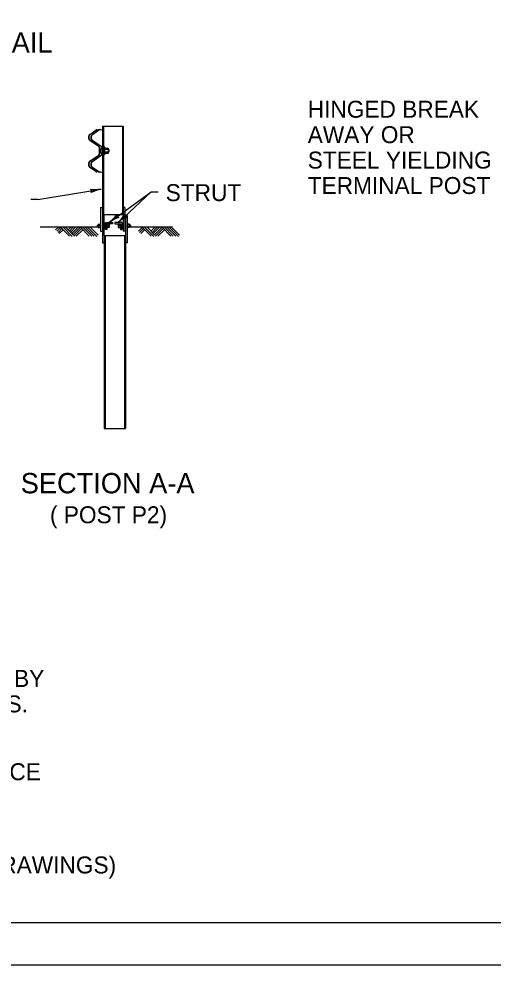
# Model space of a CAD drawing. Extents: x 998.4 to 1037, y 998.9 to 1022.7.
# Drawn here: x 1023.71 to 1029.3, y 1000 to 1011.16 of the extents above; entities that cross this region are included whole.
import ezdxf

# ---------------------------------------------------------------- set-up
doc = ezdxf.new("R2010")
doc.units = 0
for name, color, linetype in [('Default', 7, 'Continuous'), ('Level 1', 7, 'Continuous'), ('Level 10', 7, 'Continuous'), ('Level 11', 7, 'Continuous'), ('Level 14', 7, 'Continuous'), ('Level 2', 7, 'Continuous'), ('Level 7', 7, 'Continuous')]:
    doc.layers.add(name, color=color, linetype=linetype)

msp = doc.modelspace()

# ---------------------------------------------------------------- linework, layer by layer
at = {"layer": 'Level 10'}
msp.add_line((1035.5, 1000.5), (1007, 1000.5), dxfattribs=at)
at = {"layer": 'Level 11'}
msp.add_lwpolyline([(1007, 1021.5), (1035.5, 1021.5), (1035.5, 1000.5), (1007, 1000.5)], close=True, dxfattribs=at)
at = {"layer": 'Level 14'}
msp.add_line((1036, 1000), (1000, 1000), dxfattribs=at)
at = {"layer": 'Level 2'}
for p, q in [((1024.693, 1009.897), (1024.693, 1008.657)), ((1024.693, 1009.897), (1024.938, 1009.897)), ((1024.704, 1009.897), (1024.704, 1008.855)), ((1024.928, 1009.897), (1024.928, 1008.855)), ((1024.938, 1009.897), (1024.938, 1008.657)), ((1024.546, 1009.799), (1024.617, 1009.849)), ((1024.574, 1009.798), (1024.645, 1009.848)), ((1024.627, 1009.853), (1024.664, 1009.86)), ((1024.655, 1009.852), (1024.692, 1009.858)), ((1024.664, 1009.86), (1024.665, 1009.855)), ((1024.692, 1009.858), (1024.693, 1009.854)), ((1024.644, 1009.66), (1024.546, 1009.728)), ((1024.672, 1009.659), (1024.574, 1009.727)), ((1024.546, 1009.482), (1024.644, 1009.55)), ((1024.574, 1009.48), (1024.672, 1009.549)), ((1024.66, 1009.605), (1024.66, 1009.628)), ((1024.66, 1009.582), (1024.66, 1009.605)), ((1024.689, 1009.604), (1024.689, 1009.627)), ((1024.689, 1009.581), (1024.689, 1009.604)), ((1024.701, 1009.621), (1024.693, 1009.621)), ((1024.701, 1009.589), (1024.693, 1009.589)), ((1024.719, 1009.652), (1024.704, 1009.652)), ((1024.719, 1009.558), (1024.704, 1009.558)), ((1024.719, 1009.652), (1024.719, 1009.558)), ((1024.719, 1009.636), (1024.759, 1009.636)), ((1024.77, 1009.621), (1024.719, 1009.621)), ((1024.77, 1009.589), (1024.719, 1009.589)), ((1024.759, 1009.574), (1024.719, 1009.574)), ((1024.759, 1009.636), (1024.759, 1009.574)), ((1024.77, 1009.621), (1024.77, 1009.589)), ((1024.617, 1009.361), (1024.546, 1009.41)), ((1024.645, 1009.36), (1024.574, 1009.409)), ((1024.664, 1009.35), (1024.627, 1009.357)), ((1024.692, 1009.349), (1024.655, 1009.355)), ((1024.665, 1009.354), (1024.664, 1009.35)), ((1024.693, 1009.353), (1024.692, 1009.349)), ((1023.931, 1009.033), (1024.68, 1009.154)), ((1024.771, 1008.761), (1025.267, 1009.121)), ((1025.267, 1009.121), (1024.881, 1008.761)), ((1025.267, 1009.121), (1025.35, 1009.121)), ((1023.931, 1009.033), (1023.848, 1009.033)), ((1024.672, 1008.938), (1024.672, 1008.657)), ((1024.672, 1008.938), (1024.693, 1008.938)), ((1024.959, 1008.938), (1024.938, 1008.938)), ((1024.959, 1008.938), (1024.959, 1008.657)), ((1024.693, 1008.855), (1024.938, 1008.855)), ((1024.693, 1008.844), (1024.714, 1008.844)), ((1024.714, 1008.605), (1024.714, 1008.844)), ((1024.985, 1008.844), (1024.964, 1008.844)), ((1024.964, 1008.844), (1024.964, 1008.521)), ((1024.985, 1008.844), (1024.985, 1008.521)), ((1024.644, 1008.704), (1023.957, 1008.704)), ((1024.173, 1008.704), (1024.141, 1008.672)), ((1024.201, 1008.704), (1024.155, 1008.658)), ((1024.215, 1008.689), (1024.17, 1008.643)), ((1024.229, 1008.675), (1024.184, 1008.629)), ((1024.2, 1008.704), (1024.305, 1008.599)), ((1024.228, 1008.704), (1024.336, 1008.596)), ((1024.257, 1008.704), (1024.35, 1008.61)), ((1024.32, 1008.704), (1024.288, 1008.672)), ((1024.349, 1008.704), (1024.303, 1008.658)), ((1024.377, 1008.704), (1024.317, 1008.643)), ((1024.405, 1008.704), (1024.331, 1008.629)), ((1024.434, 1008.704), (1024.345, 1008.615)), ((1024.448, 1008.689), (1024.357, 1008.599)), ((1024.462, 1008.675), (1024.385, 1008.599)), ((1024.434, 1008.704), (1024.538, 1008.599)), ((1024.462, 1008.704), (1024.567, 1008.599)), ((1024.49, 1008.704), (1024.595, 1008.599)), ((1024.518, 1008.704), (1024.626, 1008.596)), ((1024.547, 1008.704), (1024.641, 1008.61)), ((1024.633, 1008.729), (1024.672, 1008.729)), ((1024.633, 1008.709), (1024.633, 1008.729)), ((1024.633, 1008.709), (1024.672, 1008.709)), ((1024.644, 1008.74), (1024.672, 1008.74)), ((1024.644, 1008.74), (1024.644, 1008.699)), ((1024.644, 1008.699), (1024.672, 1008.699)), ((1024.672, 1008.657), (1024.693, 1008.657)), ((1024.693, 1008.724), (1024.693, 1008.521)), ((1024.714, 1008.75), (1024.73, 1008.75)), ((1024.714, 1008.688), (1024.73, 1008.688)), ((1024.722, 1008.75), (1024.722, 1008.688)), ((1024.73, 1008.761), (1024.73, 1008.677)), ((1024.73, 1008.761), (1024.813, 1008.761)), ((1024.745, 1008.677), (1024.73, 1008.677)), ((1024.813, 1008.745), (1024.745, 1008.745)), ((1024.745, 1008.745), (1024.745, 1008.677)), ((1024.773, 1008.74), (1024.745, 1008.74)), ((1024.773, 1008.729), (1024.745, 1008.729)), ((1024.773, 1008.709), (1024.745, 1008.709)), ((1024.773, 1008.699), (1024.745, 1008.699)), ((1024.773, 1008.74), (1024.773, 1008.699)), ((1024.813, 1008.761), (1024.813, 1008.745)), ((1024.923, 1008.761), (1024.839, 1008.761)), ((1024.839, 1008.761), (1024.839, 1008.745)), ((1024.839, 1008.745), (1024.907, 1008.745)), ((1024.879, 1008.74), (1024.907, 1008.74)), ((1024.879, 1008.74), (1024.879, 1008.699)), ((1024.879, 1008.729), (1024.907, 1008.729)), ((1024.879, 1008.709), (1024.907, 1008.709)), ((1024.879, 1008.699), (1024.907, 1008.699)), ((1024.907, 1008.745), (1024.907, 1008.677)), ((1024.907, 1008.677), (1024.923, 1008.677)), ((1024.923, 1008.761), (1024.923, 1008.677)), ((1024.923, 1008.75), (1024.938, 1008.75)), ((1024.923, 1008.688), (1024.938, 1008.688)), ((1024.93, 1008.75), (1024.93, 1008.688)), ((1024.959, 1008.657), (1024.938, 1008.657)), ((1025.013, 1008.74), (1024.985, 1008.74)), ((1025.025, 1008.729), (1024.985, 1008.729)), ((1025.025, 1008.709), (1024.985, 1008.709)), ((1025.013, 1008.699), (1024.985, 1008.699)), ((1025.013, 1008.74), (1025.013, 1008.699)), ((1025.52, 1008.704), (1025.013, 1008.704)), ((1025.025, 1008.729), (1025.025, 1008.709)), ((1025.164, 1008.704), (1025.118, 1008.658)), ((1025.177, 1008.689), (1025.132, 1008.643)), ((1025.191, 1008.675), (1025.146, 1008.629)), ((1025.162, 1008.704), (1025.267, 1008.599)), ((1025.191, 1008.704), (1025.299, 1008.596)), ((1025.219, 1008.704), (1025.313, 1008.61)), ((1025.311, 1008.704), (1025.265, 1008.658)), ((1025.339, 1008.704), (1025.279, 1008.643)), ((1025.368, 1008.704), (1025.293, 1008.629)), ((1025.396, 1008.704), (1025.308, 1008.615)), ((1025.41, 1008.689), (1025.319, 1008.599)), ((1025.424, 1008.675), (1025.348, 1008.599)), ((1025.396, 1008.704), (1025.501, 1008.599)), ((1025.424, 1008.704), (1025.529, 1008.599)), ((1025.453, 1008.704), (1025.558, 1008.599)), ((1025.481, 1008.704), (1025.589, 1008.596)), ((1025.509, 1008.704), (1025.603, 1008.61)), ((1024.714, 1008.605), (1024.964, 1008.605)), ((1024.714, 1008.605), (1024.714, 1006.329)), ((1024.724, 1008.605), (1024.724, 1006.329)), ((1024.954, 1008.605), (1024.954, 1006.329)), ((1024.964, 1008.605), (1024.964, 1006.329)), ((1024.693, 1008.521), (1024.714, 1008.521)), ((1024.985, 1008.521), (1024.964, 1008.521)), ((1024.714, 1006.329), (1024.964, 1006.329))]:
    msp.add_line(p, q, dxfattribs=at)
for points in [[(1024.619, 1009.845), (1024.548, 1009.796)], [(1024.648, 1009.844), (1024.577, 1009.795)], [(1024.665, 1009.855), (1024.627, 1009.849)], [(1024.693, 1009.854), (1024.656, 1009.848)], [(1024.548, 1009.732), (1024.646, 1009.663)], [(1024.577, 1009.731), (1024.675, 1009.662)], [(1024.646, 1009.546), (1024.548, 1009.478)], [(1024.675, 1009.545), (1024.577, 1009.477)], [(1024.665, 1009.628), (1024.665, 1009.605), (1024.665, 1009.582)], [(1024.693, 1009.627), (1024.693, 1009.604), (1024.693, 1009.581)], [(1024.548, 1009.414), (1024.619, 1009.364)], [(1024.577, 1009.413), (1024.648, 1009.363)], [(1024.627, 1009.361), (1024.665, 1009.354)], [(1024.656, 1009.36), (1024.693, 1009.353)]]:
    msp.add_lwpolyline(points, dxfattribs=at)
for centre, radius, start, end in [((1024.571, 1009.764), 0.0434, 125, 235), ((1024.571, 1009.764), 0.0391, 125, 235), ((1024.599, 1009.763), 0.0434, 125, 235), ((1024.599, 1009.763), 0.0391, 125, 235), ((1024.631, 1009.828), 0.0252, 100, 125), ((1024.631, 1009.828), 0.0208, 100, 125), ((1024.66, 1009.827), 0.0252, 100, 125), ((1024.66, 1009.827), 0.0208, 100, 125), ((1024.621, 1009.628), 0.0391, 360, 55), ((1024.621, 1009.628), 0.0434, 360, 55), ((1024.65, 1009.627), 0.0391, 360, 55), ((1024.65, 1009.627), 0.0434, 360, 55), ((1024.621, 1009.582), 0.0391, 305, 360), ((1024.621, 1009.582), 0.0434, 305, 0), ((1024.694, 1009.605), 0.0299, 102.4975, 258.4396), ((1024.65, 1009.581), 0.0391, 305, 360), ((1024.65, 1009.581), 0.0434, 305, 0), ((1024.571, 1009.446), 0.0434, 125, 235), ((1024.571, 1009.446), 0.0391, 125, 235), ((1024.599, 1009.445), 0.0434, 125, 235), ((1024.599, 1009.445), 0.0391, 125, 235), ((1024.631, 1009.382), 0.0252, 235, 260), ((1024.631, 1009.382), 0.0208, 235, 260), ((1024.66, 1009.38), 0.0252, 235, 260), ((1024.66, 1009.38), 0.0208, 235, 260), ((1024.533, 1009.13), 0.0313, 327.9539, 50.0706), ((1024.617, 1009.54), 0.391, 260.5264, 279.1732), ((1024.742, 1008.768), 0.391, 99.1793, 117.8481), ((1024.742, 1008.768), 0.391, 99.167, 99.1793), ((1024.542, 1009.077), 0.391, 306.0033, 324.6721), ((1025.001, 1008.445), 0.391, 107.3505, 125.9972), ((1024.892, 1008.848), 0.0313, 174.7779, 256.8946), ((1024.614, 1009.047), 0.391, 313.0045, 331.6733), ((1025.147, 1008.475), 0.391, 114.3516, 132.9984), ((1024.99, 1008.862), 0.0313, 181.7791, 263.8958), ((1024.542, 1009.077), 0.391, 305.9911, 306.0033), ((1024.614, 1009.047), 0.391, 312.9923, 313.0045)]:
    msp.add_arc(centre, radius, start, end, dxfattribs=at)

# ---------------------------------------------------------------- texts
at = {"layer": 'Default'}
for s, p in [('PERMISSIBLE ALTERNATES FOR GUARDRAIL END TREATMENT TYPE 4A ARE PATENTED ITEMS: SRT-27 MANUFACTURED BY', (1007.765, 1003.281)), ('TRINITY INDUSTRIES OF DALLAS, TEXAS OR FLEAT-SP MANUFACTURED BY ROAD SYSTEMS INC. OF BIG SPRINGS, TEXAS.', (1007.765, 1002.981))]:
    msp.add_text(s, height=0.2, dxfattribs=at).set_placement(p)
at = {"layer": 'Level 1'}
for s, p in [("SYSTEM OFFSET OF 4'-0'' SHALL BE MEASURED FROM FACE OF OFFSET BLOCK AT NORMAL GUARDRAIL SECTION TO FACE", (1007.765, 1002.181)), ('THE COMPLETED INSTALLATION SHALL MEET ALL APPLICABLE REQUIREMENTS OF THE MANUFACTURER. (SEE SHOP DRAWINGS)', (1007.765, 1001.081))]:
    msp.add_text(s, height=0.2, dxfattribs=at).set_placement(p)
at = {"layer": 'Level 2'}
for s, p in [('HINGED BREAK', (1027.115, 1009.996)), ('AWAY OR', (1027.115, 1009.696)), ('STEEL YIELDING', (1027.115, 1009.396)), ('STRUT', (1025.439, 1009.012)), ('TERMINAL POST', (1027.115, 1009.096))]:
    msp.add_text(s, height=0.2, dxfattribs=at).set_placement(p)
at = {"layer": 'Level 7'}
for s, height, p in [('SLOPE LAYOUT AND GRADING DETAIL', 0.24, (1018.094, 1010.763)), ('SECTION A-A', 0.24, (1023.729, 1005.565)), ('( POST P2)', 0.2, (1024.074, 1005.212))]:
    msp.add_text(s, height=height, dxfattribs=at).set_placement(p)

doc.saveas('drawing.dxf')
